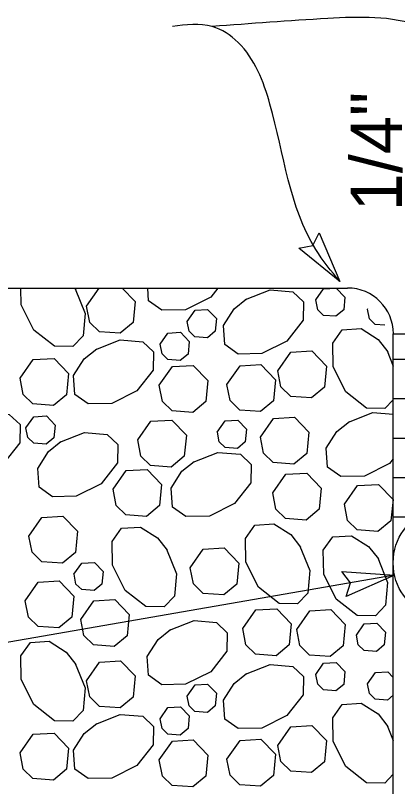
# Model space of a CAD drawing. Extents: x 999.2 to 1036.7, y 999.3 to 1022.7.
# Drawn here: x 1011.927 to 1012.971, y 1007.261 to 1009.369 of the extents above; entities that cross this region are included whole.
import ezdxf

# ---------------------------------------------------------------- set-up
doc = ezdxf.new("R2010")
doc.units = 0
for name, color, linetype in [('01-Slab', 7, 'Continuous'), ('03-Dimensions', 7, 'Continuous'), ('40-Pattern Areas', 7, 'Continuous'), ('S_PL_Dimens_PR', 7, 'Continuous')]:
    doc.layers.add(name, color=color, linetype=linetype)

msp = doc.modelspace()

# ---------------------------------------------------------------- linework, layer by layer
at = {"layer": '01-Slab'}
for p, q in [((1010.8033, 1008.6236), (1012.8343, 1008.6236)), ((1012.9594, 1008.4984), (1013.1472, 1008.4984)), ((1012.9594, 1007.9983), (1013.1472, 1007.9983))]:
    msp.add_line(p, q, dxfattribs=at)
msp.add_arc((1012.8343, 1008.4984), 0.1252, 0, 90, dxfattribs=at)
at = {"layer": '03-Dimensions'}
for p, q in [((1012.9594, 1003.2173), (1012.9594, 1008.4984)), ((1012.9594, 1008.4293), (1013.1472, 1008.4293)), ((1012.9594, 1008.3213), (1013.1472, 1008.3213)), ((1012.9594, 1008.2133), (1013.1472, 1008.2133)), ((1012.9594, 1008.1053), (1013.1472, 1008.1053))]:
    msp.add_line(p, q, dxfattribs=at)
msp.add_lwpolyline([(1012.9628, 1007.8384), (1010.4345, 1007.3993), (1010.2589, 1007.3993)], dxfattribs=at)
msp.add_ellipse((1013.0531, 1007.8723), major_axis=(0, 0.125), ratio=0.75, dxfattribs=at)
for points in [[(1013.2809, 1008.6471), (1013.27, 1008.6743), (1013.2193, 1008.7995), (1013.221, 1009.1751), (1013.036, 1009.3384), (1012.7802, 1009.3602), (1012.4645, 1009.3384)], [(1012.8128, 1008.6416), (1012.7475, 1008.7288), (1012.6223, 1009.1261), (1012.5353, 1009.2949), (1012.4645, 1009.3384), (1012.3556, 1009.3384)]]:
    msp.add_spline(points, degree=3, dxfattribs=at)
at = {"layer": '40-Pattern Areas'}
for points in [[(1012.0904, 1008.6213), (1012.1171, 1008.5542), (1012.1118, 1008.4925), (1012.0839, 1008.4633), (1012.0339, 1008.4642), (1011.9771, 1008.5087), (1011.9428, 1008.5773), (1011.9419, 1008.6236)], [(1012.0881, 1008.6236), (1012.0922, 1008.6185)], [(1012.1209, 1008.574), (1012.1558, 1008.6236)], [(1012.2186, 1008.6236), (1012.2538, 1008.587), (1012.2481, 1008.5293), (1012.2127, 1008.4998), (1012.1562, 1008.5039), (1012.1296, 1008.5297), (1012.121, 1008.574)], [(1012.48, 1008.6236), (1012.4604, 1008.5985), (1012.3918, 1008.5642), (1012.327, 1008.563), (1012.2905, 1008.5889), (1012.2882, 1008.6236)], [(1012.5559, 1008.5921), (1012.623, 1008.6187), (1012.6846, 1008.6133), (1012.7139, 1008.5855), (1012.7129, 1008.5355), (1012.6685, 1008.4787), (1012.5998, 1008.4443), (1012.5351, 1008.4432), (1012.4987, 1008.4691), (1012.4952, 1008.5207), (1012.5248, 1008.5668), (1012.5586, 1008.5938)], [(1012.7475, 1008.591), (1012.769, 1008.6217), (1012.8033, 1008.6236), (1012.8272, 1008.5988), (1012.8238, 1008.5642), (1012.8025, 1008.5465), (1012.7686, 1008.5489), (1012.7527, 1008.5644), (1012.7475, 1008.591)], [(1012.3961, 1008.5322), (1012.4176, 1008.5628), (1012.4519, 1008.5648), (1012.4758, 1008.54), (1012.4723, 1008.5053), (1012.4512, 1008.4877), (1012.4173, 1008.4901), (1012.4013, 1008.5056), (1012.3961, 1008.5322)], [(1012.8887, 1008.5658), (1012.8901, 1008.5678)], [(1012.936, 1008.5218), (1012.9098, 1008.5238), (1012.8939, 1008.5392), (1012.8888, 1008.5658)], [(1012.9594, 1008.3183), (1012.9363, 1008.2941), (1012.8863, 1008.295), (1012.8295, 1008.3394), (1012.7952, 1008.4082), (1012.794, 1008.4728), (1012.8199, 1008.5093), (1012.8715, 1008.5128), (1012.9176, 1008.4832), (1012.9446, 1008.4493)], [(1012.3221, 1008.47), (1012.3436, 1008.5006), (1012.378, 1008.5025), (1012.4018, 1008.4778), (1012.3984, 1008.4431), (1012.3772, 1008.4254), (1012.3433, 1008.4279), (1012.3273, 1008.4433), (1012.3221, 1008.47)], [(1012.146, 1008.4554), (1012.2131, 1008.482), (1012.2747, 1008.4768), (1012.304, 1008.4488), (1012.3031, 1008.3988), (1012.2586, 1008.3421), (1012.1899, 1008.3077), (1012.1252, 1008.3066), (1012.0888, 1008.3325), (1012.0853, 1008.384), (1012.1148, 1008.4302), (1012.1488, 1008.4572)], [(1012.6438, 1008.3974), (1012.6796, 1008.4484), (1012.7368, 1008.4517), (1012.7767, 1008.4104), (1012.7709, 1008.3526), (1012.7355, 1008.3232), (1012.679, 1008.3273), (1012.6524, 1008.3531), (1012.6438, 1008.3974)], [(1012.9429, 1008.452), (1012.9594, 1008.4104)], [(1011.9393, 1008.3768), (1011.9751, 1008.4278), (1012.0323, 1008.4311), (1012.0722, 1008.3898), (1012.0663, 1008.332), (1012.031, 1008.3026), (1011.9745, 1008.3067), (1011.9479, 1008.3325), (1011.9393, 1008.3768)], [(1012.3198, 1008.3579), (1012.3556, 1008.4089), (1012.4128, 1008.4122), (1012.4526, 1008.3709), (1012.4468, 1008.3131), (1012.4115, 1008.2837), (1012.355, 1008.2878), (1012.3283, 1008.3136), (1012.3198, 1008.3579)], [(1012.5047, 1008.36), (1012.5406, 1008.411), (1012.5978, 1008.4143), (1012.6376, 1008.373), (1012.6318, 1008.3152), (1012.5965, 1008.2858), (1012.5399, 1008.2898), (1012.5133, 1008.3157), (1012.5048, 1008.36)], [(1011.7813, 1008.2571), (1011.8483, 1008.2837), (1011.9099, 1008.2783), (1011.9393, 1008.2505), (1011.9383, 1008.2005), (1011.8938, 1008.1437), (1011.8252, 1008.1093), (1011.7604, 1008.1083), (1011.724, 1008.1341), (1011.7205, 1008.1857), (1011.7501, 1008.2318), (1011.784, 1008.2588)], [(1012.8366, 1008.2571), (1012.9037, 1008.2837), (1012.9594, 1008.2788)], [(1011.9556, 1008.2413), (1011.9771, 1008.2719), (1012.0114, 1008.2738), (1012.0353, 1008.2491), (1012.0318, 1008.2144), (1012.0107, 1008.1968), (1011.9768, 1008.1993), (1011.9608, 1008.2147), (1011.9556, 1008.2413)], [(1012.2609, 1008.2086), (1012.2968, 1008.2596), (1012.354, 1008.2628), (1012.3938, 1008.2216), (1012.3881, 1008.1638), (1012.3527, 1008.1343), (1012.2962, 1008.1384), (1012.2696, 1008.1643), (1012.2609, 1008.2085)], [(1012.4784, 1008.2295), (1012.5, 1008.2601), (1012.5343, 1008.2621), (1012.5582, 1008.2373), (1012.5548, 1008.2027), (1012.5335, 1008.185), (1012.4996, 1008.1874), (1012.4837, 1008.2029), (1012.4785, 1008.2295)], [(1012.596, 1008.2163), (1012.6318, 1008.2673), (1012.6891, 1008.2706), (1012.7288, 1008.2293), (1012.7231, 1008.1715), (1012.6878, 1008.1421), (1012.6313, 1008.1462), (1012.6046, 1008.172), (1012.596, 1008.2163)], [(1012.9594, 1008.1568), (1012.9492, 1008.1437), (1012.8805, 1008.1093), (1012.8158, 1008.1083), (1012.7793, 1008.1341), (1012.7758, 1008.1857), (1012.8054, 1008.2318), (1012.8393, 1008.2588)], [(1012.0485, 1008.202), (1012.1156, 1008.2286), (1012.1772, 1008.2233), (1012.2064, 1008.1954), (1012.2055, 1008.1454), (1012.1611, 1008.0886), (1012.0924, 1008.0543), (1012.0277, 1008.0532), (1011.9913, 1008.0791), (1011.9878, 1008.1306), (1012.0173, 1008.1768), (1012.0512, 1008.2038)], [(1012.4128, 1008.1478), (1012.4799, 1008.1744), (1012.5416, 1008.1691), (1012.5708, 1008.1413), (1012.5699, 1008.0913), (1012.5255, 1008.0344), (1012.4568, 1008.0001), (1012.3921, 1007.9989), (1012.3556, 1008.0248), (1012.3522, 1008.0763), (1012.3818, 1008.1225), (1012.4156, 1008.1495)], [(1012.1934, 1008.0736), (1012.2293, 1008.1246), (1012.2865, 1008.1279), (1012.3263, 1008.0867), (1012.3206, 1008.0288), (1012.2853, 1007.9994), (1012.2287, 1008.0035), (1012.2021, 1008.0293), (1012.1935, 1008.0736)], [(1012.6297, 1008.0636), (1012.6656, 1008.1146), (1012.7228, 1008.1179), (1012.7626, 1008.0766), (1012.7568, 1008.0188), (1012.7215, 1007.9894), (1012.6649, 1007.9935), (1012.6383, 1008.0193), (1012.6298, 1008.0636)], [(1012.8258, 1008.0323), (1012.8616, 1008.0834), (1012.9188, 1008.0867), (1012.9586, 1008.0454), (1012.9528, 1007.9876), (1012.9175, 1007.9582), (1012.861, 1007.9623), (1012.8344, 1007.988), (1012.8258, 1008.0323)], [(1011.9635, 1007.9457), (1011.9993, 1007.9967), (1012.0566, 1007.9999), (1012.0964, 1007.9587), (1012.0907, 1007.9008), (1012.0553, 1007.8714), (1011.9988, 1007.8755), (1011.9722, 1007.9013), (1011.9636, 1007.9457)], [(1012.3399, 1007.9097), (1012.3665, 1007.8426), (1012.3612, 1007.7809), (1012.3333, 1007.7517), (1012.2833, 1007.7526), (1012.2265, 1007.797), (1012.1922, 1007.8658), (1012.191, 1007.9304), (1012.2169, 1007.9669), (1012.2685, 1007.9703), (1012.3146, 1007.9408), (1012.3417, 1007.9069)], [(1012.7043, 1007.9183), (1012.7309, 1007.8513), (1012.7256, 1007.7896), (1012.6978, 1007.7603), (1012.6478, 1007.7613), (1012.5909, 1007.8058), (1012.5566, 1007.8744), (1012.5554, 1007.9392), (1012.5813, 1007.9756), (1012.6329, 1007.979), (1012.679, 1007.9495), (1012.706, 1007.9156)], [(1012.9169, 1007.8858), (1012.9435, 1007.8187), (1012.9382, 1007.7571), (1012.9103, 1007.7278), (1012.8603, 1007.7288), (1012.8035, 1007.7732), (1012.7692, 1007.8418), (1012.768, 1007.9066), (1012.7939, 1007.943), (1012.8455, 1007.9465), (1012.8916, 1007.9169), (1012.9186, 1007.8831)], [(1012.4043, 1007.8589), (1012.4402, 1007.9099), (1012.4974, 1007.9132), (1012.5373, 1007.8719), (1012.5314, 1007.8141), (1012.4961, 1007.7847), (1012.4396, 1007.7888), (1012.413, 1007.8146), (1012.4043, 1007.8588)], [(1012.0867, 1007.8412), (1012.1083, 1007.8718), (1012.1426, 1007.8737), (1012.1664, 1007.8489), (1012.163, 1007.8143), (1012.1418, 1007.7966), (1012.1078, 1007.7991), (1012.0919, 1007.8145), (1012.0868, 1007.8412)], [(1011.9535, 1007.7685), (1011.9893, 1007.8195), (1012.0466, 1007.8228), (1012.0864, 1007.7815), (1012.0806, 1007.7238), (1012.0453, 1007.6943), (1011.9888, 1007.6984), (1011.9622, 1007.7242), (1011.9535, 1007.7685)], [(1012.105, 1007.7179), (1012.1408, 1007.7689), (1012.1981, 1007.7722), (1012.2379, 1007.7309), (1012.2321, 1007.6731), (1012.1968, 1007.6437), (1012.1403, 1007.6478), (1012.1137, 1007.6736), (1012.105, 1007.7179)], [(1012.5478, 1007.6926), (1012.5837, 1007.7436), (1012.6409, 1007.7469), (1012.6807, 1007.7056), (1012.6749, 1007.6478), (1012.6396, 1007.6184), (1012.5831, 1007.6225), (1012.5565, 1007.6483), (1012.5478, 1007.6926)], [(1012.6953, 1007.6904), (1012.7312, 1007.7414), (1012.7884, 1007.7448), (1012.8282, 1007.7034), (1012.8224, 1007.6457), (1012.7871, 1007.6163), (1012.7306, 1007.6203), (1012.704, 1007.6461), (1012.6953, 1007.6904)], [(1012.3478, 1007.6879), (1012.4149, 1007.7145), (1012.4765, 1007.7093), (1012.5058, 1007.6813), (1012.5048, 1007.6313), (1012.4604, 1007.5746), (1012.3918, 1007.5403), (1012.327, 1007.5391), (1012.2905, 1007.565), (1012.2871, 1007.6165), (1012.3167, 1007.6627), (1012.3505, 1007.6897)], [(1012.8584, 1007.6747), (1012.8799, 1007.7053), (1012.9143, 1007.7073), (1012.9382, 1007.6825), (1012.9348, 1007.6478), (1012.9135, 1007.6302), (1012.8796, 1007.6326), (1012.8637, 1007.6481), (1012.8585, 1007.6747)], [(1012.0904, 1007.5973), (1012.1171, 1007.5303), (1012.1118, 1007.4686), (1012.0839, 1007.4393), (1012.0339, 1007.4403), (1011.9771, 1007.4847), (1011.9428, 1007.5533), (1011.9416, 1007.6181), (1011.9675, 1007.6546), (1012.0191, 1007.658), (1012.0652, 1007.6284), (1012.0922, 1007.5946)], [(1012.1209, 1007.5501), (1012.1568, 1007.6011), (1012.214, 1007.6043), (1012.2538, 1007.5631), (1012.2481, 1007.5053), (1012.2127, 1007.4758), (1012.1562, 1007.4799), (1012.1296, 1007.5058), (1012.121, 1007.5501)], [(1012.5559, 1007.5682), (1012.623, 1007.5948), (1012.6846, 1007.5894), (1012.7139, 1007.5616), (1012.7129, 1007.5116), (1012.6685, 1007.4548), (1012.5998, 1007.4204), (1012.5351, 1007.4193), (1012.4987, 1007.4452), (1012.4952, 1007.4968), (1012.5248, 1007.5428), (1012.5586, 1007.5698)], [(1012.7475, 1007.5671), (1012.769, 1007.5977), (1012.8033, 1007.5997), (1012.8272, 1007.5749), (1012.8238, 1007.5402), (1012.8025, 1007.5226), (1012.7686, 1007.525), (1012.7527, 1007.5405), (1012.7475, 1007.5671)], [(1012.8887, 1007.5418), (1012.9103, 1007.5725), (1012.9446, 1007.5744), (1012.9594, 1007.559)], [(1012.3961, 1007.5083), (1012.4176, 1007.5388), (1012.4519, 1007.5408), (1012.4758, 1007.5161), (1012.4723, 1007.4813), (1012.4512, 1007.4637), (1012.4173, 1007.4662), (1012.4013, 1007.4817), (1012.3961, 1007.5083)], [(1012.9594, 1007.5103), (1012.9438, 1007.4973), (1012.9098, 1007.4998), (1012.8939, 1007.5153), (1012.8888, 1007.5418)], [(1012.3221, 1007.446), (1012.3436, 1007.4767), (1012.378, 1007.4786), (1012.4018, 1007.4538), (1012.3984, 1007.4192), (1012.3772, 1007.4015), (1012.3433, 1007.4039), (1012.3273, 1007.4194), (1012.3221, 1007.446)], [(1012.9594, 1007.2944), (1012.9363, 1007.2701), (1012.8863, 1007.2711), (1012.8295, 1007.3155), (1012.7952, 1007.3842), (1012.794, 1007.4489), (1012.8199, 1007.4853), (1012.8715, 1007.4888), (1012.9176, 1007.4593), (1012.9446, 1007.4254)], [(1012.146, 1007.4315), (1012.2131, 1007.4581), (1012.2747, 1007.4528), (1012.304, 1007.4249), (1012.3031, 1007.3749), (1012.2586, 1007.3181), (1012.1899, 1007.2838), (1012.1252, 1007.2826), (1012.0888, 1007.3085), (1012.0853, 1007.3601), (1012.1148, 1007.4062), (1012.1488, 1007.4333)], [(1012.6438, 1007.3734), (1012.6796, 1007.4245), (1012.7368, 1007.4278), (1012.7767, 1007.3865), (1012.7709, 1007.3287), (1012.7355, 1007.2993), (1012.679, 1007.3033), (1012.6524, 1007.3291), (1012.6438, 1007.3734)], [(1012.9429, 1007.4281), (1012.9594, 1007.3864)], [(1011.9393, 1007.3528), (1011.9751, 1007.4038), (1012.0323, 1007.4072), (1012.0722, 1007.3658), (1012.0663, 1007.3081), (1012.031, 1007.2787), (1011.9745, 1007.2828), (1011.9479, 1007.3085), (1011.9393, 1007.3528)], [(1012.3198, 1007.3339), (1012.3556, 1007.3849), (1012.4128, 1007.3883), (1012.4526, 1007.3469), (1012.4468, 1007.2892), (1012.4115, 1007.2598), (1012.355, 1007.2638), (1012.3283, 1007.2896), (1012.3198, 1007.3339)], [(1012.5047, 1007.3361), (1012.5406, 1007.3871), (1012.5978, 1007.3903), (1012.6376, 1007.3491), (1012.6318, 1007.2913), (1012.5965, 1007.2618), (1012.5399, 1007.2659), (1012.5133, 1007.2918), (1012.5048, 1007.336)]]:
    msp.add_lwpolyline(points, dxfattribs=at)
at = {"layer": 'S_PL_Dimens_PR'}
for points in [[(1012.8128, 1008.6416), (1012.7009, 1008.7326), (1012.7394, 1008.7396), (1012.7569, 1008.7746)], [(1012.9628, 1007.8384), (1012.8309, 1007.78), (1012.8421, 1007.8175), (1012.8189, 1007.8489)]]:
    msp.add_lwpolyline(points, close=True, dxfattribs=at)

# ---------------------------------------------------------------- texts
at = {"layer": '03-Dimensions'}
msp.add_text('1/4"', height=0.14, rotation=90, dxfattribs=at).set_placement((1012.9833, 1008.8333))

doc.saveas('drawing.dxf')
